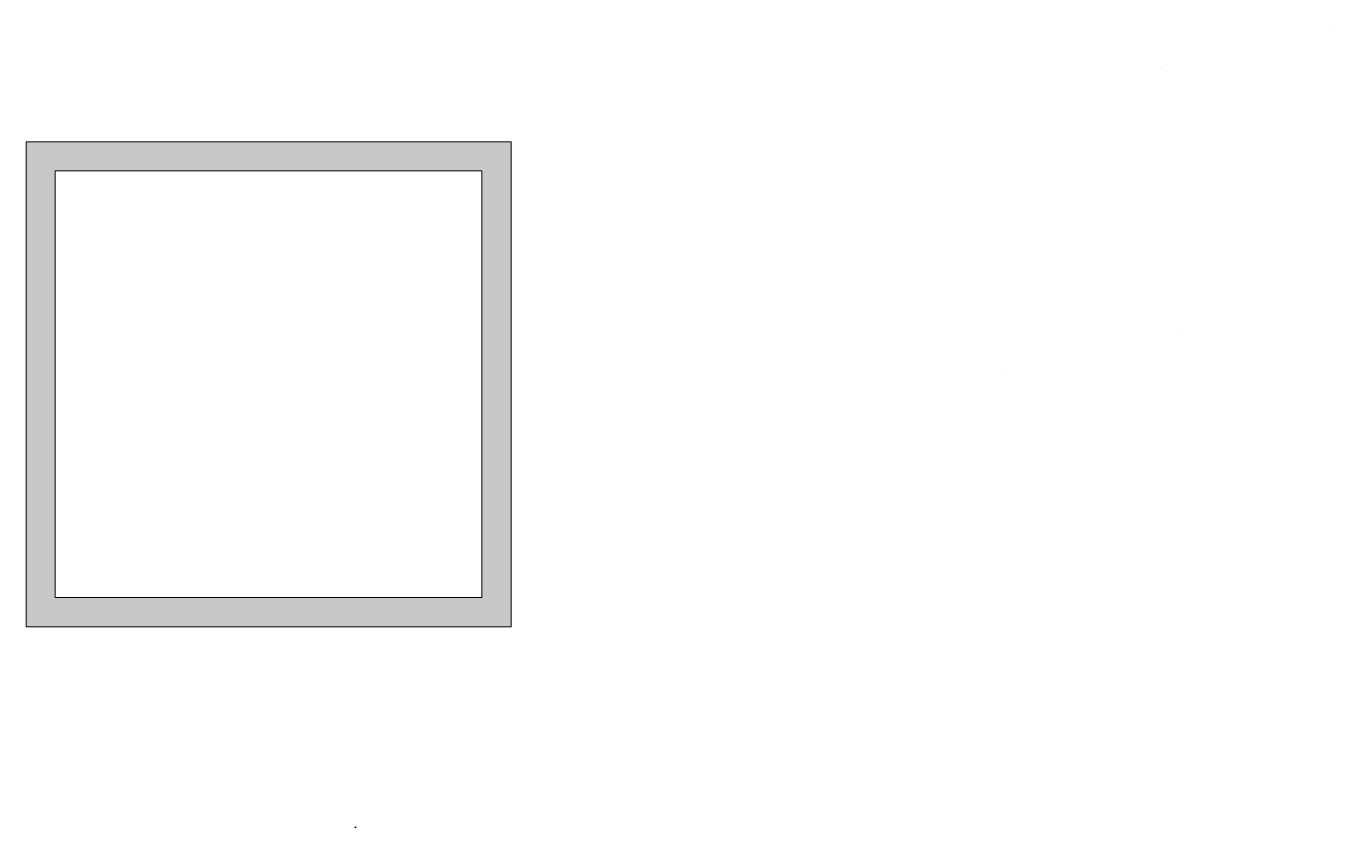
# Model space of a CAD drawing. Header units: inches. Extents: x 76 to 7891, y -2288 to 2748.
# Drawn here: x 328 to 2438, y 66 to 1358 of the extents above; entities that cross this region are included whole.
import ezdxf

# ---------------------------------------------------------------- set-up
doc = ezdxf.new("R2010")
doc.units = ezdxf.units.IN
doc.header["$MEASUREMENT"] = 0
doc.layers.add('Layer 1', color=7, linetype='Continuous')

msp = doc.modelspace()

# ---------------------------------------------------------------- hatches: boundary and pattern name
at = {"layer": 'Layer 1', "true_color": 0x92332f}
h = msp.add_hatch(color=17, dxfattribs=at)
h.dxf.hatch_style = 2
edge = h.paths.add_edge_path()
edge.add_spline(control_points=[(2157, 1291.5), (2157, 1291.5), (2157, 1291.5), (2157, 1291.5), (2157, 1291.5), (2157, 1291.5), (2157, 1291.5), (2157, 1291.5), (2157, 1291.5), (2157, 1291.5)], knot_values=[0, 0, 0, 0, 1, 1, 1, 2, 2, 2, 3, 3, 3, 3], degree=3, periodic=1)
at = {"layer": 'Layer 1', "true_color": 0xd24a58}
h = msp.add_hatch(color=13, dxfattribs=at)
h.dxf.hatch_style = 2
edge = h.paths.add_edge_path()
edge.add_spline(control_points=[(2157, 1291.5), (2157, 1291.5), (2157, 1291.5), (2157, 1291.5), (2157, 1291.5), (2157, 1291.5), (2157, 1291.5), (2157, 1291.5), (2157, 1291.5), (2157, 1291.5)], knot_values=[0, 0, 0, 0, 1, 1, 1, 2, 2, 2, 3, 3, 3, 3], degree=3, periodic=1)
at = {"layer": 'Layer 1', "true_color": 0xfab3bb}
h = msp.add_hatch(color=231, dxfattribs=at)
h.dxf.hatch_style = 2
edge = h.paths.add_edge_path()
edge.add_spline(control_points=[(2157, 1291.5), (2157, 1291.5), (2157, 1291.5), (2157, 1291.5), (2157, 1291.5), (2157, 1291.5), (2157, 1291.5), (2157, 1291.5), (2157, 1291.5), (2157, 1291.5)], knot_values=[0, 0, 0, 0, 1, 1, 1, 2, 2, 2, 3, 3, 3, 3], degree=3, periodic=1)
at = {"layer": 'Layer 1', "true_color": 0xf5871d}
h = msp.add_hatch(color=30, dxfattribs=at)
h.dxf.hatch_style = 2
h.paths.add_polyline_path([(327.6, 1172), (327.6, 390), (1109.6, 390), (1109.6, 1172)])
h.paths.add_polyline_path([(1062.6, 437), (374.6, 437), (374.6, 1125), (1062.6, 1125)])
at = {"layer": 'Layer 1', "true_color": 0xa62626}
h = msp.add_hatch(color=24, dxfattribs=at)
h.dxf.hatch_style = 2
edge = h.paths.add_edge_path()
edge.add_spline(control_points=[(859, 65.7), (859, 65.7), (857.7, 66.3), (857.7, 66.3), (858.2, 66.5), (858.7, 66.8), (859.2, 67), (859.2, 66.8), (859, 66), (859, 65.7)], knot_values=[0, 0, 0, 0, 1, 1, 1, 2, 2, 2, 3, 3, 3, 3], degree=3, periodic=1)

# ---------------------------------------------------------------- linework, layer by layer
at = {"layer": 'Layer 1', "lineweight": 0}
for points in [[(2438.1, 1358.3), (2438.1, 1358.3), (2438.1, 1358.3), (2438.1, 1358.3)], [(327.6, 1172), (327.6, 390), (1109.6, 390), (1109.6, 1172), (327.6, 1172)], [(1062.6, 437), (374.6, 437), (374.6, 1125), (1062.6, 1125), (1062.6, 437)], [(2191.9, 865.8), (2191.9, 865.8), (2191.9, 865.8), (2191.9, 865.8)], [(1910.7, 799), (1910.7, 799), (1910.7, 799), (1910.7, 799)], [(1910.7, 799), (1910.7, 799), (1910.7, 799), (1910.7, 799)], [(1910.7, 799), (1910.7, 799), (1910.7, 799), (1910.7, 799)]]:
    msp.add_lwpolyline(points, dxfattribs=at)
for points in [[(2157, 1291.5), (2157, 1291.5), (2157, 1291.5), (2157, 1291.5), (2157, 1291.5), (2157, 1291.5), (2157, 1291.5), (2157, 1291.5), (2157, 1291.5), (2157, 1291.5)], [(2157, 1291.5), (2157, 1291.5), (2157, 1291.5), (2157, 1291.5), (2157, 1291.5), (2157, 1291.5), (2157, 1291.5), (2157, 1291.5), (2157, 1291.5), (2157, 1291.5)], [(2157, 1291.5), (2157, 1291.5), (2157, 1291.5), (2157, 1291.5), (2157, 1291.5), (2157, 1291.5), (2157, 1291.5), (2157, 1291.5), (2157, 1291.5), (2157, 1291.5)], [(859, 65.7), (859, 65.7), (857.7, 66.3), (857.7, 66.3), (858.2, 66.5), (858.7, 66.8), (859.2, 67), (859.2, 66.8), (859, 66), (859, 65.7)]]:
    msp.add_open_spline(points, degree=3, knots=[0, 0, 0, 0, 1, 1, 1, 2, 2, 2, 3, 3, 3, 3], dxfattribs=at)

doc.saveas('drawing.dxf')
